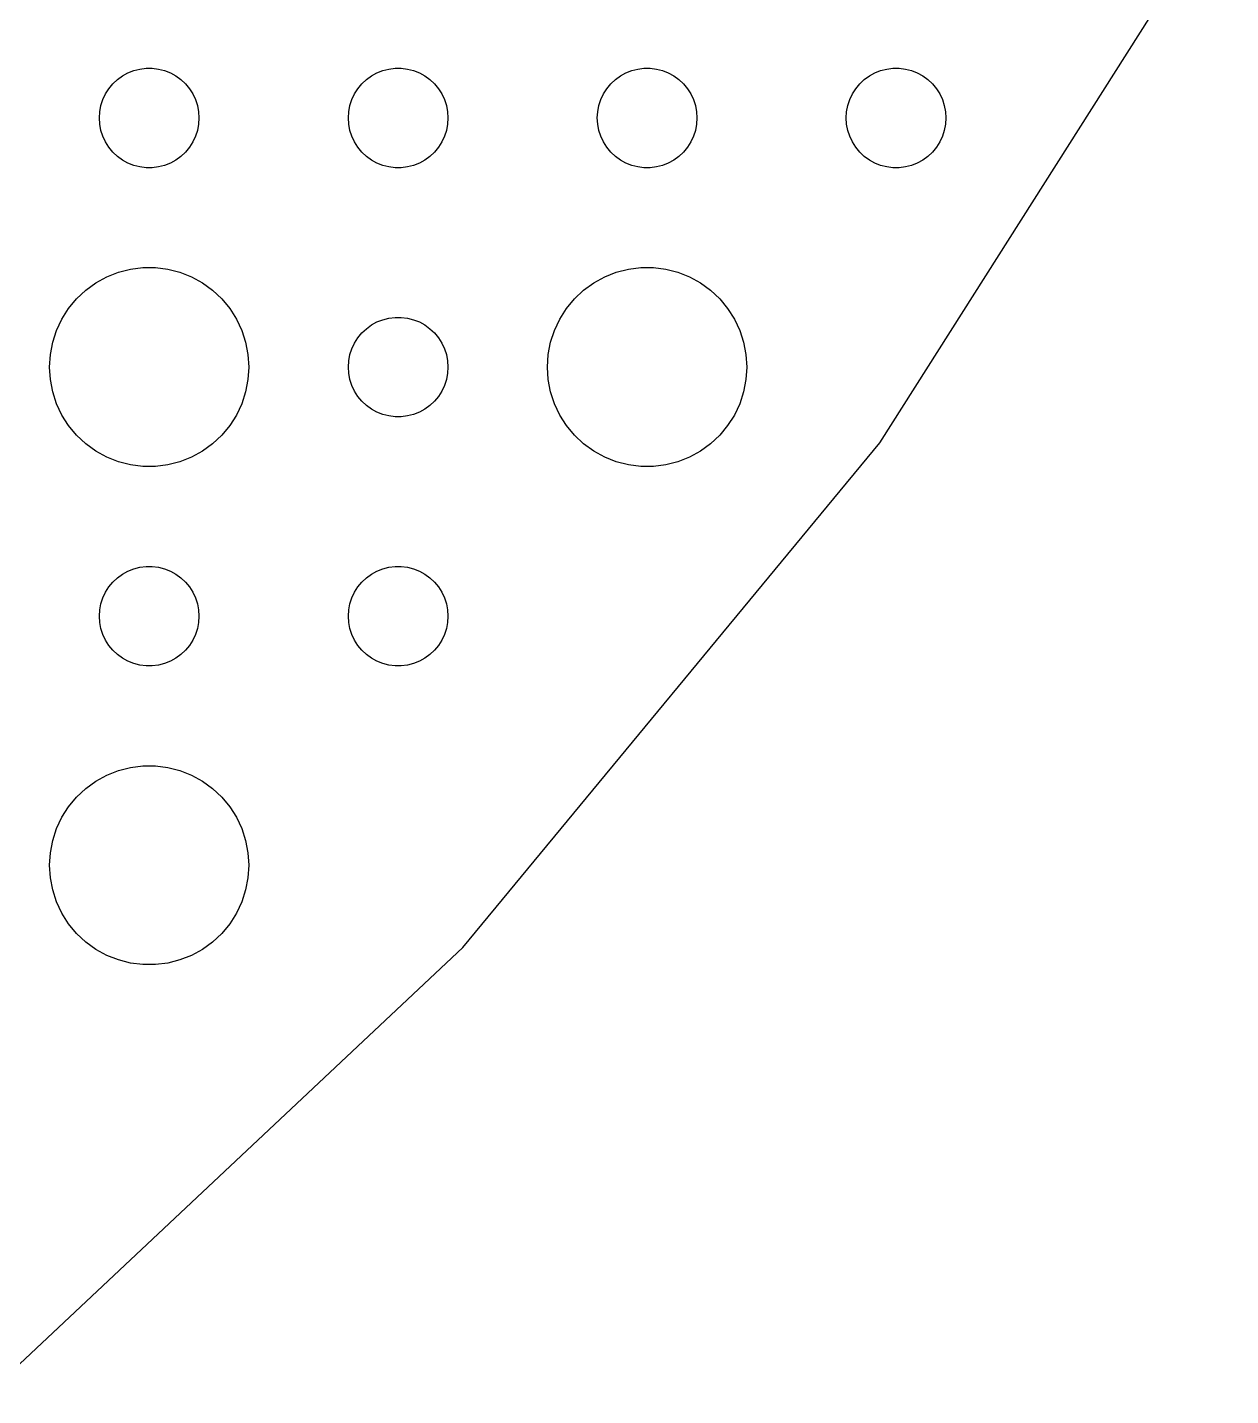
# Model space of a CAD drawing. Header units: metres. Extents: x -157 to 157, y -157 to 157.
# Drawn here: x 101.33 to 137.58, y -120.97 to -79.77 of the extents above; entities that cross this region are included whole.
import ezdxf

# ---------------------------------------------------------------- set-up
doc = ezdxf.new("R2010")
doc.units = ezdxf.units.M

msp = doc.modelspace()

# ---------------------------------------------------------------- linework, layer by layer
for p, q in [((127.016, -92.2823), (137.58, -75.6353)), ((104.196, -81.2335), (104.361, -81.1428)), ((104.361, -81.1428), (104.536, -81.0734)), ((104.536, -81.0734), (104.719, -81.0266)), ((104.719, -81.0266), (104.906, -81.003)), ((104.906, -81.003), (105.094, -81.003)), ((105.094, -81.003), (105.281, -81.0266)), ((105.281, -81.0266), (105.464, -81.0734)), ((105.464, -81.0734), (105.639, -81.1428)), ((105.639, -81.1428), (105.804, -81.2335)), ((111.696, -81.2335), (111.861, -81.1428)), ((111.861, -81.1428), (112.036, -81.0734)), ((112.036, -81.0734), (112.219, -81.0266)), ((112.219, -81.0266), (112.406, -81.003)), ((112.406, -81.003), (112.594, -81.003)), ((112.594, -81.003), (112.781, -81.0266)), ((112.781, -81.0266), (112.964, -81.0734)), ((112.964, -81.0734), (113.139, -81.1428)), ((113.139, -81.1428), (113.304, -81.2335)), ((119.196, -81.2335), (119.361, -81.1428)), ((119.361, -81.1428), (119.536, -81.0734)), ((119.536, -81.0734), (119.719, -81.0266)), ((119.719, -81.0266), (119.906, -81.003)), ((119.906, -81.003), (120.094, -81.003)), ((120.094, -81.003), (120.281, -81.0266)), ((120.281, -81.0266), (120.464, -81.0734)), ((120.464, -81.0734), (120.639, -81.1428)), ((120.639, -81.1428), (120.804, -81.2335)), ((126.696, -81.2335), (126.861, -81.1428)), ((126.861, -81.1428), (127.036, -81.0734)), ((127.036, -81.0734), (127.219, -81.0266)), ((127.219, -81.0266), (127.406, -81.003)), ((127.406, -81.003), (127.594, -81.003)), ((127.594, -81.003), (127.781, -81.0266)), ((127.781, -81.0266), (127.964, -81.0734)), ((127.964, -81.0734), (128.139, -81.1428)), ((128.139, -81.1428), (128.304, -81.2335)), ((103.786, -81.6183), (103.907, -81.4732)), ((103.907, -81.4732), (104.044, -81.3442)), ((104.044, -81.3442), (104.196, -81.2335)), ((105.804, -81.2335), (105.956, -81.3442)), ((105.956, -81.3442), (106.093, -81.4732)), ((106.093, -81.4732), (106.214, -81.6183)), ((111.286, -81.6183), (111.407, -81.4732)), ((111.407, -81.4732), (111.544, -81.3442)), ((111.544, -81.3442), (111.696, -81.2335)), ((113.304, -81.2335), (113.456, -81.3442)), ((113.456, -81.3442), (113.593, -81.4732)), ((113.593, -81.4732), (113.714, -81.6183)), ((118.786, -81.6183), (118.907, -81.4732)), ((118.907, -81.4732), (119.044, -81.3442)), ((119.044, -81.3442), (119.196, -81.2335)), ((120.804, -81.2335), (120.956, -81.3442)), ((120.956, -81.3442), (121.093, -81.4732)), ((121.093, -81.4732), (121.214, -81.6183)), ((126.286, -81.6183), (126.407, -81.4732)), ((126.407, -81.4732), (126.544, -81.3442)), ((126.544, -81.3442), (126.696, -81.2335)), ((128.304, -81.2335), (128.456, -81.3442)), ((128.456, -81.3442), (128.593, -81.4732)), ((128.593, -81.4732), (128.714, -81.6183)), ((103.547, -82.127), (103.605, -81.9478)), ((103.605, -81.9478), (103.686, -81.7774)), ((103.686, -81.7774), (103.786, -81.6183)), ((106.214, -81.6183), (106.314, -81.7774)), ((106.314, -81.7774), (106.395, -81.9478)), ((106.395, -81.9478), (106.453, -82.127)), ((111.047, -82.127), (111.105, -81.9478)), ((111.105, -81.9478), (111.186, -81.7774)), ((111.186, -81.7774), (111.286, -81.6183)), ((113.714, -81.6183), (113.814, -81.7774)), ((113.814, -81.7774), (113.895, -81.9478)), ((113.895, -81.9478), (113.953, -82.127)), ((118.547, -82.127), (118.605, -81.9478)), ((118.605, -81.9478), (118.686, -81.7774)), ((118.686, -81.7774), (118.786, -81.6183)), ((121.214, -81.6183), (121.314, -81.7774)), ((121.314, -81.7774), (121.395, -81.9478)), ((121.395, -81.9478), (121.453, -82.127)), ((126.047, -82.127), (126.105, -81.9478)), ((126.105, -81.9478), (126.186, -81.7774)), ((126.186, -81.7774), (126.286, -81.6183)), ((128.714, -81.6183), (128.814, -81.7774)), ((128.814, -81.7774), (128.895, -81.9478)), ((128.895, -81.9478), (128.953, -82.127)), ((103.5, -82.5), (103.512, -82.312)), ((103.512, -82.312), (103.547, -82.127)), ((106.453, -82.127), (106.488, -82.312)), ((106.488, -82.312), (106.5, -82.5)), ((111, -82.5), (111.012, -82.312)), ((111.012, -82.312), (111.047, -82.127)), ((113.953, -82.127), (113.988, -82.312)), ((113.988, -82.312), (114, -82.5)), ((118.5, -82.5), (118.512, -82.312)), ((118.512, -82.312), (118.547, -82.127)), ((121.453, -82.127), (121.488, -82.312)), ((121.488, -82.312), (121.5, -82.5)), ((126, -82.5), (126.012, -82.312)), ((126.012, -82.312), (126.047, -82.127)), ((128.953, -82.127), (128.988, -82.312)), ((128.988, -82.312), (129, -82.5)), ((103.512, -82.688), (103.5, -82.5)), ((103.547, -82.873), (103.512, -82.688)), ((106.488, -82.688), (106.453, -82.873)), ((106.5, -82.5), (106.488, -82.688)), ((111.012, -82.688), (111, -82.5)), ((111.047, -82.873), (111.012, -82.688)), ((113.988, -82.688), (113.953, -82.873)), ((114, -82.5), (113.988, -82.688)), ((118.512, -82.688), (118.5, -82.5)), ((118.547, -82.873), (118.512, -82.688)), ((121.488, -82.688), (121.453, -82.873)), ((121.5, -82.5), (121.488, -82.688)), ((126.012, -82.688), (126, -82.5)), ((126.047, -82.873), (126.012, -82.688)), ((128.988, -82.688), (128.953, -82.873)), ((129, -82.5), (128.988, -82.688)), ((103.605, -83.0522), (103.547, -82.873)), ((103.686, -83.2226), (103.605, -83.0522)), ((106.395, -83.0522), (106.314, -83.2226)), ((106.453, -82.873), (106.395, -83.0522)), ((111.105, -83.0522), (111.047, -82.873)), ((111.186, -83.2226), (111.105, -83.0522)), ((113.895, -83.0522), (113.814, -83.2226)), ((113.953, -82.873), (113.895, -83.0522)), ((118.605, -83.0522), (118.547, -82.873)), ((118.686, -83.2226), (118.605, -83.0522)), ((121.395, -83.0522), (121.314, -83.2226)), ((121.453, -82.873), (121.395, -83.0522)), ((126.105, -83.0522), (126.047, -82.873)), ((126.186, -83.2226), (126.105, -83.0522)), ((128.895, -83.0522), (128.814, -83.2226)), ((128.953, -82.873), (128.895, -83.0522)), ((103.786, -83.3817), (103.686, -83.2226)), ((103.907, -83.5268), (103.786, -83.3817)), ((104.044, -83.6558), (103.907, -83.5268)), ((106.093, -83.5268), (105.956, -83.6558)), ((106.214, -83.3817), (106.093, -83.5268)), ((106.314, -83.2226), (106.214, -83.3817)), ((111.286, -83.3817), (111.186, -83.2226)), ((111.407, -83.5268), (111.286, -83.3817)), ((111.544, -83.6558), (111.407, -83.5268)), ((113.593, -83.5268), (113.456, -83.6558)), ((113.714, -83.3817), (113.593, -83.5268)), ((113.814, -83.2226), (113.714, -83.3817)), ((118.786, -83.3817), (118.686, -83.2226)), ((118.907, -83.5268), (118.786, -83.3817)), ((119.044, -83.6558), (118.907, -83.5268)), ((121.093, -83.5268), (120.956, -83.6558)), ((121.214, -83.3817), (121.093, -83.5268)), ((121.314, -83.2226), (121.214, -83.3817)), ((126.286, -83.3817), (126.186, -83.2226)), ((126.407, -83.5268), (126.286, -83.3817)), ((126.544, -83.6558), (126.407, -83.5268)), ((128.593, -83.5268), (128.456, -83.6558)), ((128.714, -83.3817), (128.593, -83.5268)), ((128.814, -83.2226), (128.714, -83.3817)), ((104.196, -83.7665), (104.044, -83.6558)), ((104.361, -83.8572), (104.196, -83.7665)), ((104.536, -83.9266), (104.361, -83.8572)), ((104.719, -83.9734), (104.536, -83.9266)), ((104.906, -83.997), (104.719, -83.9734)), ((105.094, -83.997), (104.906, -83.997)), ((105.281, -83.9734), (105.094, -83.997)), ((105.464, -83.9266), (105.281, -83.9734)), ((105.639, -83.8572), (105.464, -83.9266)), ((105.804, -83.7665), (105.639, -83.8572)), ((105.956, -83.6558), (105.804, -83.7665)), ((111.696, -83.7665), (111.544, -83.6558)), ((111.861, -83.8572), (111.696, -83.7665)), ((112.036, -83.9266), (111.861, -83.8572)), ((112.219, -83.9734), (112.036, -83.9266)), ((112.406, -83.997), (112.219, -83.9734)), ((112.594, -83.997), (112.406, -83.997)), ((112.781, -83.9734), (112.594, -83.997)), ((112.964, -83.9266), (112.781, -83.9734)), ((113.139, -83.8572), (112.964, -83.9266)), ((113.304, -83.7665), (113.139, -83.8572)), ((113.456, -83.6558), (113.304, -83.7665)), ((119.196, -83.7665), (119.044, -83.6558)), ((119.361, -83.8572), (119.196, -83.7665)), ((119.536, -83.9266), (119.361, -83.8572)), ((119.719, -83.9734), (119.536, -83.9266)), ((119.906, -83.997), (119.719, -83.9734)), ((120.094, -83.997), (119.906, -83.997)), ((120.281, -83.9734), (120.094, -83.997)), ((120.464, -83.9266), (120.281, -83.9734)), ((120.639, -83.8572), (120.464, -83.9266)), ((120.804, -83.7665), (120.639, -83.8572)), ((120.956, -83.6558), (120.804, -83.7665)), ((126.696, -83.7665), (126.544, -83.6558)), ((126.861, -83.8572), (126.696, -83.7665)), ((127.036, -83.9266), (126.861, -83.8572)), ((127.219, -83.9734), (127.036, -83.9266)), ((127.406, -83.997), (127.219, -83.9734)), ((127.594, -83.997), (127.406, -83.997)), ((127.781, -83.9734), (127.594, -83.997)), ((127.964, -83.9266), (127.781, -83.9734)), ((128.139, -83.8572), (127.964, -83.9266)), ((128.304, -83.7665), (128.139, -83.8572)), ((128.456, -83.6558), (128.304, -83.7665)), ((103.393, -87.467), (103.723, -87.2855)), ((103.723, -87.2855), (104.073, -87.1468)), ((104.073, -87.1468), (104.438, -87.0531)), ((104.438, -87.0531), (104.812, -87.0059)), ((104.812, -87.0059), (105.188, -87.0059)), ((105.188, -87.0059), (105.562, -87.0531)), ((105.562, -87.0531), (105.927, -87.1468)), ((105.927, -87.1468), (106.277, -87.2855)), ((106.277, -87.2855), (106.607, -87.467)), ((118.393, -87.467), (118.723, -87.2855)), ((118.723, -87.2855), (119.073, -87.1468)), ((119.073, -87.1468), (119.438, -87.0531)), ((119.438, -87.0531), (119.812, -87.0059)), ((119.812, -87.0059), (120.188, -87.0059)), ((120.188, -87.0059), (120.562, -87.0531)), ((120.562, -87.0531), (120.927, -87.1468)), ((120.927, -87.1468), (121.277, -87.2855)), ((121.277, -87.2855), (121.607, -87.467)), ((102.813, -87.9464), (103.088, -87.6885)), ((103.088, -87.6885), (103.393, -87.467)), ((106.607, -87.467), (106.912, -87.6885)), ((106.912, -87.6885), (107.187, -87.9464)), ((117.813, -87.9464), (118.088, -87.6885)), ((118.088, -87.6885), (118.393, -87.467)), ((121.607, -87.467), (121.912, -87.6885)), ((121.912, -87.6885), (122.187, -87.9464)), ((102.573, -88.2366), (102.813, -87.9464)), ((107.187, -87.9464), (107.427, -88.2366)), ((117.573, -88.2366), (117.813, -87.9464)), ((122.187, -87.9464), (122.427, -88.2366)), ((102.211, -88.8956), (102.371, -88.5547)), ((102.371, -88.5547), (102.573, -88.2366)), ((107.427, -88.2366), (107.629, -88.5547)), ((107.629, -88.5547), (107.789, -88.8956)), ((111.861, -88.6428), (112.036, -88.5734)), ((112.036, -88.5734), (112.219, -88.5266)), ((112.219, -88.5266), (112.406, -88.503)), ((112.406, -88.503), (112.594, -88.503)), ((112.594, -88.503), (112.781, -88.5266)), ((112.781, -88.5266), (112.964, -88.5734)), ((112.964, -88.5734), (113.139, -88.6428)), ((117.211, -88.8956), (117.371, -88.5547)), ((117.371, -88.5547), (117.573, -88.2366)), ((122.427, -88.2366), (122.629, -88.5547)), ((122.629, -88.5547), (122.789, -88.8956)), ((102.094, -89.2539), (102.211, -88.8956)), ((107.789, -88.8956), (107.906, -89.2539)), ((111.286, -89.1183), (111.407, -88.9732)), ((111.407, -88.9732), (111.544, -88.8442)), ((111.544, -88.8442), (111.696, -88.7335)), ((111.696, -88.7335), (111.861, -88.6428)), ((113.139, -88.6428), (113.304, -88.7335)), ((113.304, -88.7335), (113.456, -88.8442)), ((113.456, -88.8442), (113.593, -88.9732)), ((113.593, -88.9732), (113.714, -89.1183)), ((117.094, -89.2539), (117.211, -88.8956)), ((122.789, -88.8956), (122.906, -89.2539)), ((102.024, -89.624), (102.094, -89.2539)), ((107.906, -89.2539), (107.976, -89.624)), ((111.105, -89.4478), (111.186, -89.2774)), ((111.186, -89.2774), (111.286, -89.1183)), ((113.714, -89.1183), (113.814, -89.2774)), ((113.814, -89.2774), (113.895, -89.4478)), ((117.024, -89.624), (117.094, -89.2539)), ((122.906, -89.2539), (122.976, -89.624)), ((102, -90), (102.024, -89.624)), ((107.976, -89.624), (108, -90)), ((111, -90), (111.012, -89.812)), ((111.012, -89.812), (111.047, -89.627)), ((111.047, -89.627), (111.105, -89.4478)), ((113.895, -89.4478), (113.953, -89.627)), ((113.953, -89.627), (113.988, -89.812)), ((113.988, -89.812), (114, -90)), ((117, -90), (117.024, -89.624)), ((122.976, -89.624), (123, -90)), ((102.024, -90.376), (102, -90)), ((108, -90), (107.976, -90.376)), ((111.012, -90.188), (111, -90)), ((111.047, -90.373), (111.012, -90.188)), ((113.988, -90.188), (113.953, -90.373)), ((114, -90), (113.988, -90.188)), ((117.024, -90.376), (117, -90)), ((123, -90), (122.976, -90.376)), ((102.094, -90.7461), (102.024, -90.376)), ((107.976, -90.376), (107.906, -90.7461)), ((111.105, -90.5522), (111.047, -90.373)), ((111.186, -90.7226), (111.105, -90.5522)), ((113.895, -90.5522), (113.814, -90.7226)), ((113.953, -90.373), (113.895, -90.5522)), ((117.094, -90.7461), (117.024, -90.376)), ((122.976, -90.376), (122.906, -90.7461)), ((102.211, -91.1044), (102.094, -90.7461)), ((107.906, -90.7461), (107.789, -91.1044)), ((111.286, -90.8817), (111.186, -90.7226)), ((111.407, -91.0268), (111.286, -90.8817)), ((111.544, -91.1558), (111.407, -91.0268)), ((113.593, -91.0268), (113.456, -91.1558)), ((113.714, -90.8817), (113.593, -91.0268)), ((113.814, -90.7226), (113.714, -90.8817)), ((117.211, -91.1044), (117.094, -90.7461)), ((122.906, -90.7461), (122.789, -91.1044)), ((102.371, -91.4453), (102.211, -91.1044)), ((102.573, -91.7634), (102.371, -91.4453)), ((107.629, -91.4453), (107.427, -91.7634)), ((107.789, -91.1044), (107.629, -91.4453)), ((111.696, -91.2665), (111.544, -91.1558)), ((111.861, -91.3572), (111.696, -91.2665)), ((112.036, -91.4266), (111.861, -91.3572)), ((112.219, -91.4734), (112.036, -91.4266)), ((112.964, -91.4266), (112.781, -91.4734)), ((113.139, -91.3572), (112.964, -91.4266)), ((113.304, -91.2665), (113.139, -91.3572)), ((113.456, -91.1558), (113.304, -91.2665)), ((117.371, -91.4453), (117.211, -91.1044)), ((117.573, -91.7634), (117.371, -91.4453)), ((122.629, -91.4453), (122.427, -91.7634)), ((122.789, -91.1044), (122.629, -91.4453)), ((102.813, -92.0536), (102.573, -91.7634)), ((107.427, -91.7634), (107.187, -92.0536)), ((112.406, -91.497), (112.219, -91.4734)), ((112.594, -91.497), (112.406, -91.497)), ((112.781, -91.4734), (112.594, -91.497)), ((117.813, -92.0536), (117.573, -91.7634)), ((122.427, -91.7634), (122.187, -92.0536)), ((103.088, -92.3115), (102.813, -92.0536)), ((107.187, -92.0536), (106.912, -92.3115)), ((114.448, -107.474), (127.016, -92.2823)), ((118.088, -92.3115), (117.813, -92.0536)), ((122.187, -92.0536), (121.912, -92.3115)), ((103.393, -92.533), (103.088, -92.3115)), ((103.723, -92.7145), (103.393, -92.533)), ((106.607, -92.533), (106.277, -92.7145)), ((106.912, -92.3115), (106.607, -92.533)), ((118.393, -92.533), (118.088, -92.3115)), ((118.723, -92.7145), (118.393, -92.533)), ((121.607, -92.533), (121.277, -92.7145)), ((121.912, -92.3115), (121.607, -92.533)), ((104.073, -92.8532), (103.723, -92.7145)), ((104.438, -92.9469), (104.073, -92.8532)), ((104.812, -92.9941), (104.438, -92.9469)), ((105.188, -92.9941), (104.812, -92.9941)), ((105.562, -92.9469), (105.188, -92.9941)), ((105.927, -92.8532), (105.562, -92.9469)), ((106.277, -92.7145), (105.927, -92.8532)), ((119.073, -92.8532), (118.723, -92.7145)), ((119.438, -92.9469), (119.073, -92.8532)), ((119.812, -92.9941), (119.438, -92.9469)), ((120.188, -92.9941), (119.812, -92.9941)), ((120.562, -92.9469), (120.188, -92.9941)), ((120.927, -92.8532), (120.562, -92.9469)), ((121.277, -92.7145), (120.927, -92.8532)), ((103.907, -96.4732), (104.044, -96.3442)), ((104.044, -96.3442), (104.196, -96.2335)), ((104.196, -96.2335), (104.361, -96.1428)), ((104.361, -96.1428), (104.536, -96.0734)), ((104.536, -96.0734), (104.719, -96.0266)), ((104.719, -96.0266), (104.906, -96.003)), ((104.906, -96.003), (105.094, -96.003)), ((105.094, -96.003), (105.281, -96.0266)), ((105.281, -96.0266), (105.464, -96.0734)), ((105.464, -96.0734), (105.639, -96.1428)), ((105.639, -96.1428), (105.804, -96.2335)), ((105.804, -96.2335), (105.956, -96.3442)), ((105.956, -96.3442), (106.093, -96.4732)), ((111.407, -96.4732), (111.544, -96.3442)), ((111.544, -96.3442), (111.696, -96.2335)), ((111.696, -96.2335), (111.861, -96.1428)), ((111.861, -96.1428), (112.036, -96.0734)), ((112.036, -96.0734), (112.219, -96.0266)), ((112.219, -96.0266), (112.406, -96.003)), ((112.406, -96.003), (112.594, -96.003)), ((112.594, -96.003), (112.781, -96.0266)), ((112.781, -96.0266), (112.964, -96.0734)), ((112.964, -96.0734), (113.139, -96.1428)), ((113.139, -96.1428), (113.304, -96.2335)), ((113.304, -96.2335), (113.456, -96.3442)), ((113.456, -96.3442), (113.593, -96.4732)), ((103.605, -96.9478), (103.686, -96.7774)), ((103.686, -96.7774), (103.786, -96.6183)), ((103.786, -96.6183), (103.907, -96.4732)), ((106.093, -96.4732), (106.214, -96.6183)), ((106.214, -96.6183), (106.314, -96.7774)), ((106.314, -96.7774), (106.395, -96.9478)), ((111.105, -96.9478), (111.186, -96.7774)), ((111.186, -96.7774), (111.286, -96.6183)), ((111.286, -96.6183), (111.407, -96.4732)), ((113.593, -96.4732), (113.714, -96.6183)), ((113.714, -96.6183), (113.814, -96.7774)), ((113.814, -96.7774), (113.895, -96.9478)), ((103.512, -97.312), (103.547, -97.127)), ((103.547, -97.127), (103.605, -96.9478)), ((106.395, -96.9478), (106.453, -97.127)), ((106.453, -97.127), (106.488, -97.312)), ((111.012, -97.312), (111.047, -97.127)), ((111.047, -97.127), (111.105, -96.9478)), ((113.895, -96.9478), (113.953, -97.127)), ((113.953, -97.127), (113.988, -97.312)), ((103.5, -97.5), (103.512, -97.312)), ((103.512, -97.688), (103.5, -97.5)), ((106.488, -97.312), (106.5, -97.5)), ((106.5, -97.5), (106.488, -97.688)), ((111, -97.5), (111.012, -97.312)), ((111.012, -97.688), (111, -97.5)), ((113.988, -97.312), (114, -97.5)), ((114, -97.5), (113.988, -97.688)), ((103.547, -97.873), (103.512, -97.688)), ((103.605, -98.0522), (103.547, -97.873)), ((103.686, -98.2226), (103.605, -98.0522)), ((106.395, -98.0522), (106.314, -98.2226)), ((106.453, -97.873), (106.395, -98.0522)), ((106.488, -97.688), (106.453, -97.873)), ((111.047, -97.873), (111.012, -97.688)), ((111.105, -98.0522), (111.047, -97.873)), ((111.186, -98.2226), (111.105, -98.0522)), ((113.895, -98.0522), (113.814, -98.2226)), ((113.953, -97.873), (113.895, -98.0522)), ((113.988, -97.688), (113.953, -97.873)), ((103.786, -98.3817), (103.686, -98.2226)), ((103.907, -98.5268), (103.786, -98.3817)), ((106.214, -98.3817), (106.093, -98.5268)), ((106.314, -98.2226), (106.214, -98.3817)), ((111.286, -98.3817), (111.186, -98.2226)), ((111.407, -98.5268), (111.286, -98.3817)), ((113.714, -98.3817), (113.593, -98.5268)), ((113.814, -98.2226), (113.714, -98.3817)), ((104.044, -98.6558), (103.907, -98.5268)), ((104.196, -98.7665), (104.044, -98.6558)), ((104.361, -98.8572), (104.196, -98.7665)), ((104.536, -98.9266), (104.361, -98.8572)), ((105.639, -98.8572), (105.464, -98.9266)), ((105.804, -98.7665), (105.639, -98.8572)), ((105.956, -98.6558), (105.804, -98.7665)), ((106.093, -98.5268), (105.956, -98.6558)), ((111.544, -98.6558), (111.407, -98.5268)), ((111.696, -98.7665), (111.544, -98.6558)), ((111.861, -98.8572), (111.696, -98.7665)), ((112.036, -98.9266), (111.861, -98.8572)), ((113.139, -98.8572), (112.964, -98.9266)), ((113.304, -98.7665), (113.139, -98.8572)), ((113.456, -98.6558), (113.304, -98.7665)), ((113.593, -98.5268), (113.456, -98.6558)), ((104.719, -98.9734), (104.536, -98.9266)), ((104.906, -98.997), (104.719, -98.9734)), ((105.094, -98.997), (104.906, -98.997)), ((105.281, -98.9734), (105.094, -98.997)), ((105.464, -98.9266), (105.281, -98.9734)), ((112.219, -98.9734), (112.036, -98.9266)), ((112.406, -98.997), (112.219, -98.9734)), ((112.594, -98.997), (112.406, -98.997)), ((112.781, -98.9734), (112.594, -98.997)), ((112.964, -98.9266), (112.781, -98.9734)), ((103.723, -102.286), (104.073, -102.147)), ((104.073, -102.147), (104.438, -102.053)), ((104.438, -102.053), (104.812, -102.006)), ((104.812, -102.006), (105.188, -102.006)), ((105.188, -102.006), (105.562, -102.053)), ((105.562, -102.053), (105.927, -102.147)), ((105.927, -102.147), (106.277, -102.286)), ((103.088, -102.688), (103.393, -102.467)), ((103.393, -102.467), (103.723, -102.286)), ((106.277, -102.286), (106.607, -102.467)), ((106.607, -102.467), (106.912, -102.688)), ((102.573, -103.237), (102.813, -102.946)), ((102.813, -102.946), (103.088, -102.688)), ((106.912, -102.688), (107.187, -102.946)), ((107.187, -102.946), (107.427, -103.237)), ((102.371, -103.555), (102.573, -103.237)), ((107.427, -103.237), (107.629, -103.555)), ((102.211, -103.896), (102.371, -103.555)), ((107.629, -103.555), (107.789, -103.896)), ((102.094, -104.254), (102.211, -103.896)), ((107.789, -103.896), (107.906, -104.254)), ((102, -105), (102.024, -104.624)), ((102.024, -104.624), (102.094, -104.254)), ((107.906, -104.254), (107.976, -104.624)), ((107.976, -104.624), (108, -105)), ((102.024, -105.376), (102, -105)), ((108, -105), (107.976, -105.376)), ((102.094, -105.746), (102.024, -105.376)), ((107.976, -105.376), (107.906, -105.746)), ((102.211, -106.104), (102.094, -105.746)), ((107.906, -105.746), (107.789, -106.104)), ((102.371, -106.445), (102.211, -106.104)), ((107.789, -106.104), (107.629, -106.445)), ((102.573, -106.763), (102.371, -106.445)), ((107.629, -106.445), (107.427, -106.763)), ((102.813, -107.054), (102.573, -106.763)), ((103.088, -107.312), (102.813, -107.054)), ((107.187, -107.054), (106.912, -107.312)), ((107.427, -106.763), (107.187, -107.054)), ((100.076, -120.971), (114.448, -107.474)), ((103.393, -107.533), (103.088, -107.312)), ((106.912, -107.312), (106.607, -107.533)), ((103.723, -107.714), (103.393, -107.533)), ((104.073, -107.853), (103.723, -107.714)), ((104.438, -107.947), (104.073, -107.853)), ((105.927, -107.853), (105.562, -107.947)), ((106.277, -107.714), (105.927, -107.853)), ((106.607, -107.533), (106.277, -107.714)), ((104.812, -107.994), (104.438, -107.947)), ((105.188, -107.994), (104.812, -107.994)), ((105.562, -107.947), (105.188, -107.994))]:
    msp.add_line(p, q)

doc.saveas('drawing.dxf')
